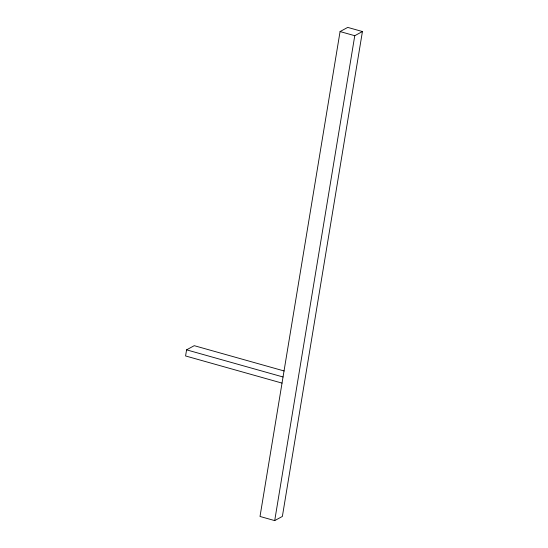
<?xml version="1.0" encoding="UTF-8"?>
<svg xmlns="http://www.w3.org/2000/svg" width="548" height="548" viewBox="0 0 548 548"><rect width="100%" height="100%" fill="white"/><g stroke="black" fill="none" stroke-linecap="round" stroke-linejoin="round"><path stroke-width="0.82" d="M284.159 370.982L194.245 345.678L186.58 349.843L185.573 355.96L282.028 383.107M340.068 31.565L260.012 516.463L274.706 520.6L282.371 516.435L362.427 31.537L347.733 27.4L340.068 31.565L354.768 35.702L362.427 31.537M274.706 520.6L354.768 35.702M186.58 349.843L283.035 376.983"/></g></svg>
